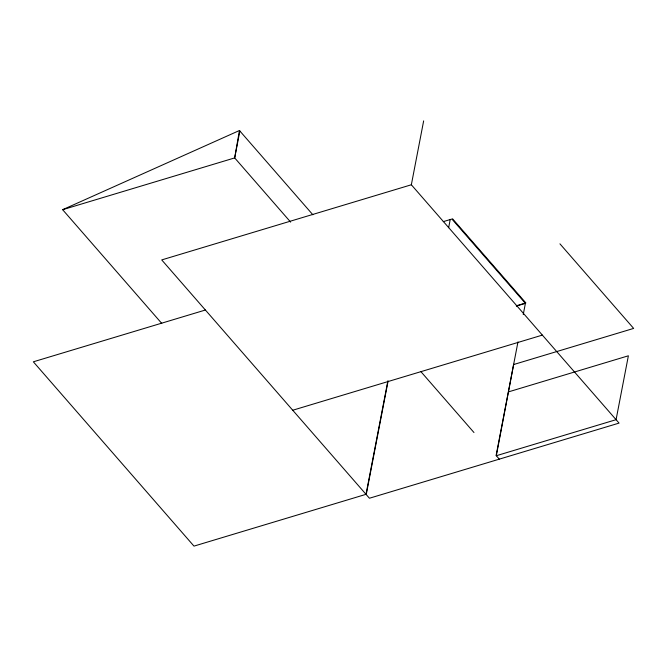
<?xml version="1.0" encoding="UTF-8"?>
<svg xmlns="http://www.w3.org/2000/svg" width="667" height="667" viewBox="0 0 667 667"><rect width="100%" height="100%" fill="white"/><g stroke="black" fill="none" stroke-linecap="round" stroke-linejoin="round"><path stroke-width="1" d="M161.756 323.412L62.64 209.688L239.436 130.515L234.684 157.912L290.637 222.111M239.87 130.999L234.684 157.912L62.64 209.688M411.347 184.776L161.722 259.913L369.426 498.241L619.059 423.103L411.347 184.776L423.653 120.885M387.844 381.015L366.016 494.33L193.98 546.115L33.35 361.806L205.394 310.022M366.233 494.572L388.102 380.999M448.641 227.714L450.217 219.551M517.976 341.904L496.106 455.486L499.3 459.146M523.253 314.524L525.396 303.368L451.901 219.043L443.263 221.644M513.682 364.215L496.323 455.728L616.075 419.685L628.381 355.794L508.621 391.837M516.266 305.811L525.863 302.926L452.576 218.834M516.466 306.053L525.396 303.368M292.738 410.238L542.363 335.109M513.898 364.457L633.65 328.414L559.938 243.839M239.436 130.515L312.881 214.782M420.927 371.661L473.97 432.524"/></g></svg>
